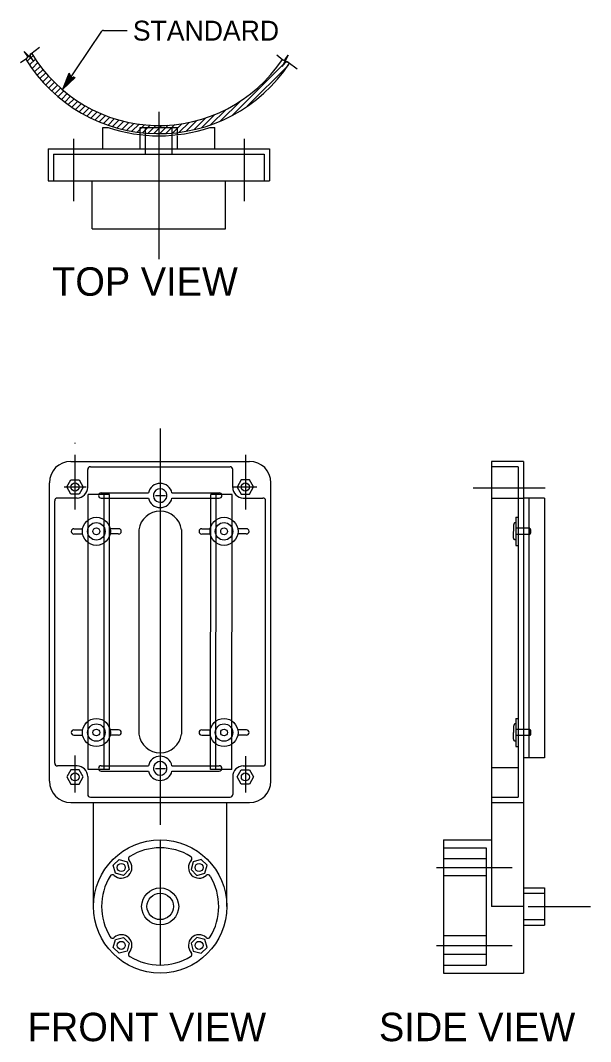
# Model space of a CAD drawing. Extents: x -894 to 866, y -472 to 714.
# Drawn here: x -90.9 to 109.9, y 31.1 to 390.4 of the extents above; entities that cross this region are included whole.
import ezdxf

# ---------------------------------------------------------------- set-up
doc = ezdxf.new("R2010")
doc.units = 0
doc.layers.add('es_DETAIL', color=7, linetype='Continuous')
doc.layers.add('es_DETAIL-anno', color=7, linetype='Continuous')

msp = doc.modelspace()

# ---------------------------------------------------------------- linework, layer by layer
at = {"layer": 'es_DETAIL'}
for p, q in [((-87.25, 378.66), (-84.12, 381.01)), ((-88.98, 376.78), (-86.84, 378.77)), ((-88.49, 376.01), (-86.41, 378.09)), ((-0.62, 378.24), (1.52, 376.54)), ((-90.87, 375.61), (-88.61, 377.15)), ((-87.65, 374.73), (-85.59, 376.79)), ((-86.77, 373.49), (-84.72, 375.54)), ((-85.87, 372.26), (-83.83, 374.31)), ((-16.34, 356.94), (2.68, 375.96)), ((-10.99, 360.17), (3.43, 374.59)), ((1.37, 376.64), (3.93, 375.31)), ((3.37, 375.69), (6.54, 373.39)), ((-84.94, 371.08), (-82.9, 373.11)), ((-83.98, 369.92), (-81.94, 371.95)), ((-82.99, 368.78), (-80.97, 370.81)), ((-81.96, 367.69), (-79.94, 369.71)), ((-80.92, 366.61), (-78.89, 368.63)), ((-79.84, 365.57), (-77.81, 367.59)), ((-78.73, 364.55), (-76.7, 366.58)), ((-77.6, 363.57), (-75.57, 365.59)), ((-76.43, 362.61), (-74.39, 364.65)), ((-75.25, 361.68), (-73.19, 363.73)), ((-74.01, 360.79), (-71.96, 362.84)), ((-72.76, 359.92), (-70.69, 361.99)), ((-71.48, 359.08), (-69.4, 361.15)), ((-70.16, 358.28), (-68.06, 360.37)), ((-68.82, 357.5), (-66.7, 359.61)), ((-20.39, 355.02), (-13.4, 362)), ((-67.43, 356.76), (-65.31, 358.89)), ((-66.02, 356.05), (-63.86, 358.21)), ((-64.57, 355.38), (-62.4, 357.55)), ((-63.09, 354.74), (-60.89, 356.94)), ((-61.57, 354.13), (-59.33, 356.38)), ((-60.01, 353.58), (-57.75, 355.84)), ((-42.12, 358.21), (-42.12, 306.38)), ((-29.82, 351.95), (-25.71, 356.05)), ((-26.97, 352.68), (-22.35, 357.3)), ((-23.88, 353.65), (-18.45, 359.08)), ((-61.81, 352.74), (-59.93, 352.74)), ((-61.81, 345.24), (-61.81, 352.74)), ((-58.41, 353.06), (-56.11, 355.36)), ((-56.78, 352.56), (-54.42, 354.92)), ((-55.09, 352.13), (-52.7, 354.53)), ((-53.36, 351.74), (-50.92, 354.18)), ((-51.59, 351.39), (-49.07, 353.91)), ((-49.75, 351.11), (-47.17, 353.69)), ((-48.68, 352.74), (-35.56, 352.74)), ((-48.68, 350.41), (-48.68, 352.74)), ((-47.86, 350.88), (-45.21, 353.53)), ((-46.77, 343.37), (-46.77, 352.74)), ((-45.91, 350.71), (-43.18, 353.44)), ((-43.9, 350.6), (-41.06, 353.44)), ((-41.81, 350.56), (-38.84, 353.53)), ((-39.63, 350.62), (-36.52, 353.73)), ((-37.47, 343.37), (-37.47, 352.74)), ((-37.36, 350.77), (-34.08, 354.05)), ((-35.56, 349.98), (-35.56, 352.74)), ((-34.98, 351.03), (-31.5, 354.51)), ((-32.48, 351.41), (-28.73, 355.16)), ((-24.31, 352.74), (-22.43, 352.74)), ((-22.43, 345.24), (-22.43, 352.74)), ((-72.12, 348.77), (-72.12, 326.76)), ((-48.68, 345.24), (-48.68, 350.05)), ((-35.56, 345.24), (-35.56, 349.76)), ((-12.12, 348.77), (-12.12, 326.76)), ((-81.12, 345.24), (-81.12, 333.99)), ((-81.12, 345.24), (-3.12, 345.24)), ((-3.12, 345.24), (-3.12, 333.99)), ((-79.24, 343.37), (-79.24, 333.99)), ((-79.24, 343.37), (-4.99, 343.37)), ((-4.99, 343.37), (-4.99, 333.99)), ((-81.12, 333.99), (-3.12, 333.99)), ((-65.56, 317.12), (-65.56, 333.99)), ((-18.68, 317.12), (-18.68, 333.99)), ((-65.56, 317.12), (-18.68, 317.12)), ((-41.65, 246.82), (-41.65, 107.37)), ((-71.65, 241.77), (-71.65, 241.5)), ((-71.65, 237.52), (-71.65, 218.39)), ((-11.65, 237.52), (-11.65, 218.39)), ((-73.15, 235.26), (-10.15, 235.26)), ((86.24, 235.26), (74.99, 235.26)), ((74.99, 235.26), (74.99, 78.69)), ((86.24, 235.26), (86.24, 55.26)), ((-67.18, 226.12), (-67.18, 232.44)), ((-66.24, 233.38), (-17.06, 233.38)), ((-16.12, 226.12), (-16.12, 232.44)), ((84.37, 233.38), (74.99, 233.38)), ((84.37, 233.38), (84.37, 117.13)), ((-80.65, 122.76), (-80.65, 227.76)), ((-2.65, 122.76), (-2.65, 227.76)), ((-75.51, 226.26), (-67.67, 226.26)), ((-66.96, 126.85), (-66.96, 223.66)), ((-59.46, 223.66), (-66.96, 223.66)), ((-62.44, 224.19), (-45.8, 224.19)), ((-61.34, 126.85), (-61.34, 223.66)), ((-59.46, 126.85), (-59.46, 223.66)), ((-43.25, 223.26), (-39.77, 223.26)), ((-37.5, 224.19), (-20.86, 224.19)), ((-23.89, 126.86), (-23.84, 223.66)), ((-16.34, 223.66), (-23.84, 223.66)), ((-22.02, 126.86), (-21.96, 223.66)), ((-16.39, 126.86), (-16.34, 223.66)), ((-15.81, 226.26), (-7.62, 226.26)), ((93.91, 225.88), (68.57, 225.88)), ((-78.78, 129.07), (-78.78, 221.44)), ((-70.93, 222.37), (-77.84, 222.37)), ((-62.44, 222.32), (-45.8, 222.32)), ((-37.5, 222.32), (-20.86, 222.32)), ((-12.37, 222.37), (-5.46, 222.37)), ((-4.53, 129.07), (-4.53, 221.44)), ((74.99, 222.37), (86.36, 222.37)), ((93.74, 222.35), (86.24, 222.35)), ((88.12, 222.35), (88.12, 130.93)), ((93.74, 222.35), (93.74, 130.93)), ((83.64, 215.58), (84.37, 215.58)), ((83.64, 215.58), (83.64, 205.72)), ((-72, 211.59), (-68.97, 211.59)), ((-72, 209.72), (-68.97, 209.72)), ((-56.27, 211.59), (-59.29, 211.59)), ((-56.27, 209.72), (-59.29, 209.72)), ((-49.15, 211.24), (-49.15, 139.28)), ((-34.15, 211.24), (-34.15, 139.28)), ((-27.03, 211.59), (-24.01, 211.59)), ((-27.03, 209.72), (-24.01, 209.72)), ((-11.31, 211.59), (-14.33, 211.59)), ((-11.31, 209.72), (-14.33, 209.72)), ((88.56, 211.74), (83.64, 211.74)), ((88.57, 209.57), (83.64, 209.57)), ((88.29, 211.74), (88.29, 209.57)), ((88.47, 211.74), (88.47, 209.57)), ((88.56, 211.74), (88.79, 211.32)), ((88.64, 211.58), (88.64, 209.72)), ((88.79, 211.32), (88.79, 210.01)), ((83.64, 205.72), (84.37, 205.72)), ((83.64, 144.8), (84.37, 144.8)), ((83.64, 144.8), (83.64, 134.94)), ((-72, 140.8), (-68.97, 140.8)), ((-56.27, 140.8), (-59.29, 140.8)), ((-27.03, 140.8), (-24.01, 140.8)), ((-11.31, 140.8), (-14.33, 140.8)), ((88.56, 140.95), (83.64, 140.95)), ((88.29, 140.95), (88.29, 138.78)), ((88.47, 140.95), (88.47, 138.78)), ((88.56, 140.95), (88.79, 140.53)), ((88.64, 140.79), (88.64, 138.93)), ((88.79, 140.53), (88.79, 139.22)), ((-72, 138.93), (-68.97, 138.93)), ((-56.27, 138.93), (-59.29, 138.93)), ((-27.03, 138.93), (-24.01, 138.93)), ((-11.31, 138.93), (-14.33, 138.93)), ((88.57, 138.78), (83.64, 138.78)), ((83.64, 134.94), (84.37, 134.94)), ((-71.65, 131.8), (-71.65, 118.79)), ((-11.65, 131.54), (-11.65, 118.79)), ((93.74, 130.93), (86.24, 130.93)), ((-70.93, 128.14), (-77.84, 128.14)), ((-59.46, 126.85), (-66.96, 126.85)), ((-62.44, 128.19), (-45.8, 128.19)), ((-62.44, 126.32), (-45.8, 126.32)), ((-43.25, 127.26), (-39.77, 127.26)), ((-37.5, 128.19), (-20.86, 128.19)), ((-37.5, 126.32), (-20.86, 126.32)), ((-16.39, 126.86), (-23.89, 126.86)), ((-12.37, 128.14), (-5.46, 128.14)), ((74.99, 127.56), (84.37, 127.56)), ((-67.18, 124.39), (-67.18, 118.07)), ((-16.12, 124.39), (-16.12, 118.07)), ((-73.15, 115.26), (-10.15, 115.26)), ((-73.15, 115.26), (-10.15, 115.26)), ((-66.24, 117.13), (-17.06, 117.13)), ((-65.09, 78.69), (-65.09, 115.26)), ((-18.21, 78.69), (-18.21, 115.26)), ((74.99, 117.13), (84.37, 117.13)), ((74.99, 115.26), (86.24, 115.26)), ((58.12, 102.13), (58.12, 55.26)), ((58.12, 102.13), (74.99, 102.13)), ((58.12, 99.32), (73.12, 99.32)), ((58.12, 95.52), (73.12, 95.52)), ((55.7, 92.44), (82.32, 92.44)), ((58.12, 89.61), (73.12, 89.61)), ((86.24, 85.26), (93.74, 85.26)), ((86.24, 83.34), (93.74, 83.34)), ((93.74, 85.26), (93.74, 72.13)), ((86.24, 78.69), (74.99, 78.69)), ((87.89, 78.69), (109.91, 78.69)), ((86.24, 74.04), (93.74, 74.04)), ((86.24, 72.13), (93.74, 72.13)), ((58.12, 68.48), (73.12, 68.48)), ((55.7, 64.94), (82.32, 64.94)), ((58.12, 61.86), (73.12, 61.86)), ((58.12, 58.07), (73.12, 58.07)), ((58.12, 55.26), (86.24, 55.26))]:
    msp.add_line(p, q, dxfattribs=at)
for points in [[(-88.47, 378.04), (-89.55, 379.41), (-86.38, 376.29), (-87.4, 377.82)], [(2.42, 376.67), (3.4, 378.11), (1.36, 374.16), (2.53, 375.58)], [(88.79, 210.01), (88.78, 210), (88.57, 209.57)], [(88.79, 139.22), (88.78, 139.21), (88.57, 138.78)], [(-41.65, 102.13), (-41.65, 58.07)], [(73.12, 99.32), (73.12, 58.07)]]:
    msp.add_lwpolyline(points, dxfattribs=at)
for points in [[(-74.55, 226.27), (-73.09, 228.77), (-70.19, 228.76), (-68.75, 226.24), (-70.21, 223.74), (-73.11, 223.75)], [(-8.75, 226.27), (-10.21, 228.77), (-13.11, 228.76), (-14.55, 226.24), (-13.09, 223.74), (-10.19, 223.75)], [(-74.55, 124.24), (-73.09, 121.74), (-70.19, 121.75), (-68.75, 124.27), (-70.21, 126.77), (-73.11, 126.76)], [(-8.75, 124.24), (-10.21, 121.74), (-13.11, 121.75), (-14.55, 124.27), (-13.09, 126.77), (-10.19, 126.76)], [(-53.3, 94.43), (-52.56, 91.63), (-54.62, 89.59), (-57.41, 90.35), (-58.15, 93.16), (-56.09, 95.19)], [(-30.01, 94.43), (-30.74, 91.63), (-28.69, 89.59), (-25.89, 90.35), (-25.16, 93.16), (-27.21, 95.19)], [(-57.39, 67.05), (-54.59, 67.79), (-52.55, 65.73), (-53.31, 62.93), (-56.11, 62.2), (-58.15, 64.25)], [(-25.91, 67.05), (-28.71, 67.79), (-30.75, 65.73), (-29.99, 62.93), (-27.19, 62.2), (-25.15, 64.25)]]:
    msp.add_lwpolyline(points, close=True, dxfattribs=at)
for centre, radius in [((-71.65, 226.26), 1.42), ((-11.65, 226.26), 1.42), ((-64.13, 210.65), 4.93), ((-19.17, 210.65), 4.93), ((-64.13, 210.65), 3.06), ((-19.17, 210.65), 3.06), ((-64.13, 210.65), 1.18), ((-19.17, 210.65), 1.18), ((-64.13, 139.87), 4.93), ((-19.17, 139.87), 4.93), ((-64.13, 139.87), 3.06), ((-64.13, 139.87), 1.18), ((-19.17, 139.87), 3.06), ((-19.17, 139.87), 1.18), ((-71.65, 124.26), 1.42), ((-11.65, 124.26), 1.42), ((-41.65, 78.69), 23.44), ((-55.35, 92.39), 1.42), ((-27.95, 92.39), 1.42), ((-41.65, 78.69), 6.52), ((-41.65, 78.69), 4.65), ((-55.35, 64.99), 1.42), ((-27.95, 64.99), 1.42)]:
    msp.add_circle(centre, radius, dxfattribs=at)
for centre, radius, start, end in [((-88.96, 377.66), 0.62, 304.2157, 38.4115), ((-86.88, 378.16), 0.62, 126.8699, 213.5362), ((-42.06, 405.65), 52.23, 210.9823, 326.2551), ((-42.06, 405.65), 55.1, 211.607, 326.5766), ((1.91, 377.02), 0.62, 231.4142, 325.6101), ((3.01, 375.19), 0.62, 54.0684, 140.7348), ((-42.06, 405.65), 55.85, 251.3368, 288.6632), ((-73.15, 227.76), 7.5, 90, 180), ((-10.15, 227.76), 7.5, 0, 90), ((-66.24, 232.44), 0.937, 90, 180), ((-17.06, 232.44), 0.937, 0, 90), ((-41.65, 223.26), 4.26, 12.7209, 167.2791), ((-70.93, 226.12), 3.75, 270, 0), ((-62.44, 223.26), 0.937, 90, 270), ((-41.65, 223.26), 2.38, 169.0883, 9.408), ((-41.65, 223.26), 2.38, 9.408, 169.0883), ((-20.86, 223.26), 0.937, 270, 90), ((-12.37, 226.12), 3.75, 180, 270), ((-77.84, 221.44), 0.937, 90, 180), ((-41.65, 223.26), 4.26, 192.7209, 347.2791), ((-5.46, 221.44), 0.937, 0, 90), ((-41.65, 210.21), 7.57, 7.7932, 172.2068), ((-72, 210.65), 0.937, 90, 270), ((-56.27, 210.65), 0.937, 270, 90), ((-27.03, 210.65), 0.937, 90, 270), ((-11.31, 210.65), 0.937, 270, 90), ((-72, 139.87), 0.937, 90, 270), ((-56.27, 139.87), 0.937, 270, 90), ((-27.03, 139.87), 0.937, 90, 270), ((-11.31, 139.87), 0.937, 270, 90), ((-41.65, 140.3), 7.57, 187.7221, 352.2068), ((-41.65, 127.26), 4.26, 12.7209, 167.2791), ((-41.65, 127.26), 2.38, 350.592, 190.9117), ((-77.84, 129.07), 0.937, 180, 270), ((-70.93, 124.39), 3.75, 0, 90), ((-62.44, 127.26), 0.937, 90, 270), ((-41.65, 127.26), 4.26, 192.7209, 347.2791), ((-41.65, 127.26), 2.38, 190.9117, 350.592), ((-20.86, 127.26), 0.937, 270, 90), ((-12.37, 124.39), 3.75, 90, 180), ((-5.46, 129.07), 0.937, 270, 0), ((-73.15, 122.76), 7.5, 180, 270), ((-10.15, 122.76), 7.5, 270, 0), ((-66.24, 118.07), 0.937, 180, 270), ((-17.06, 118.07), 0.937, 270, 0), ((-41.65, 78.69), 20.62, 58.7411, 121.2589), ((-55.35, 92.39), 3.75, 228.0907, 41.9147), ((-51.87, 95.52), 0.937, 121.2589, 221.9147), ((-27.95, 92.39), 3.75, 138.0853, 311.9093), ((-31.43, 95.52), 0.937, 318.0853, 58.7411), ((-58.48, 88.91), 0.937, 48.0907, 148.7465), ((-24.82, 88.91), 0.937, 31.2535, 131.9093), ((-41.65, 78.69), 20.62, 148.7465, 211.2589), ((-41.65, 78.69), 20.62, 328.7411, 30.6503), ((-55.35, 64.99), 3.75, 318.0907, 131.9147), ((-27.95, 64.99), 3.75, 48.0853, 221.9093), ((-58.48, 68.48), 0.937, 211.2589, 311.9147), ((-24.82, 68.48), 0.937, 228.0853, 328.7411), ((-51.87, 61.86), 0.937, 138.0907, 238.7465), ((-31.44, 61.86), 0.937, 301.2535, 41.9093), ((-41.65, 78.69), 20.62, 238.7465, 301.2535)]:
    msp.add_arc(centre, radius, start, end, dxfattribs=at)
for points in [[(83.64, 213.71), (83.11, 213.71), (82.86, 213.25), (82.8, 212.93), (82.75, 212.53), (82.74, 210.67)], [(83.64, 207.6), (83.11, 207.6), (82.86, 208.06), (82.8, 208.37), (82.75, 208.78), (82.74, 210.63)], [(83.64, 142.92), (83.11, 142.92), (82.86, 142.46), (82.8, 142.15), (82.75, 141.74), (82.74, 139.89)], [(83.64, 136.81), (83.11, 136.81), (82.86, 137.27), (82.8, 137.59), (82.75, 138), (82.74, 139.85)]]:
    msp.add_open_spline(points, degree=2, dxfattribs=at)
at = {"layer": 'es_DETAIL-anno'}
for p, q in [((-75.92, 366.19), (-62.14, 386.62)), ((-61.63, 386.9), (-53.29, 386.9))]:
    msp.add_line(p, q, dxfattribs=at)
msp.add_lwpolyline([(-71.53, 370.35), (-75.92, 366.19), (-73.71, 371.82), (-73.54, 371.45), (-75.16, 367.33), (-71.93, 370.37), (-72.34, 370.4), (-74.4, 368.44), (-73.36, 371.08), (-73.19, 370.71), (-73.64, 369.57), (-72.75, 370.42), (-73.06, 370.43), (-73.71, 371.82), (-73.06, 370.43)], close=True, dxfattribs=at)
msp.add_arc((-61.63, 386.28), 0.62, 90, 146.0035, dxfattribs=at)

# ---------------------------------------------------------------- texts
for s, height, p in [('STANDARD', 7, (-51.28, 383.29)), ('TOP VIEW', 10, (-79.69, 293.54)), ('FRONT VIEW', 10, (-88.3, 31.29)), ('SIDE VIEW', 10, (35.39, 31.29))]:
    msp.add_text(s, height=height, dxfattribs=at).set_placement(p)

doc.saveas('drawing.dxf')
